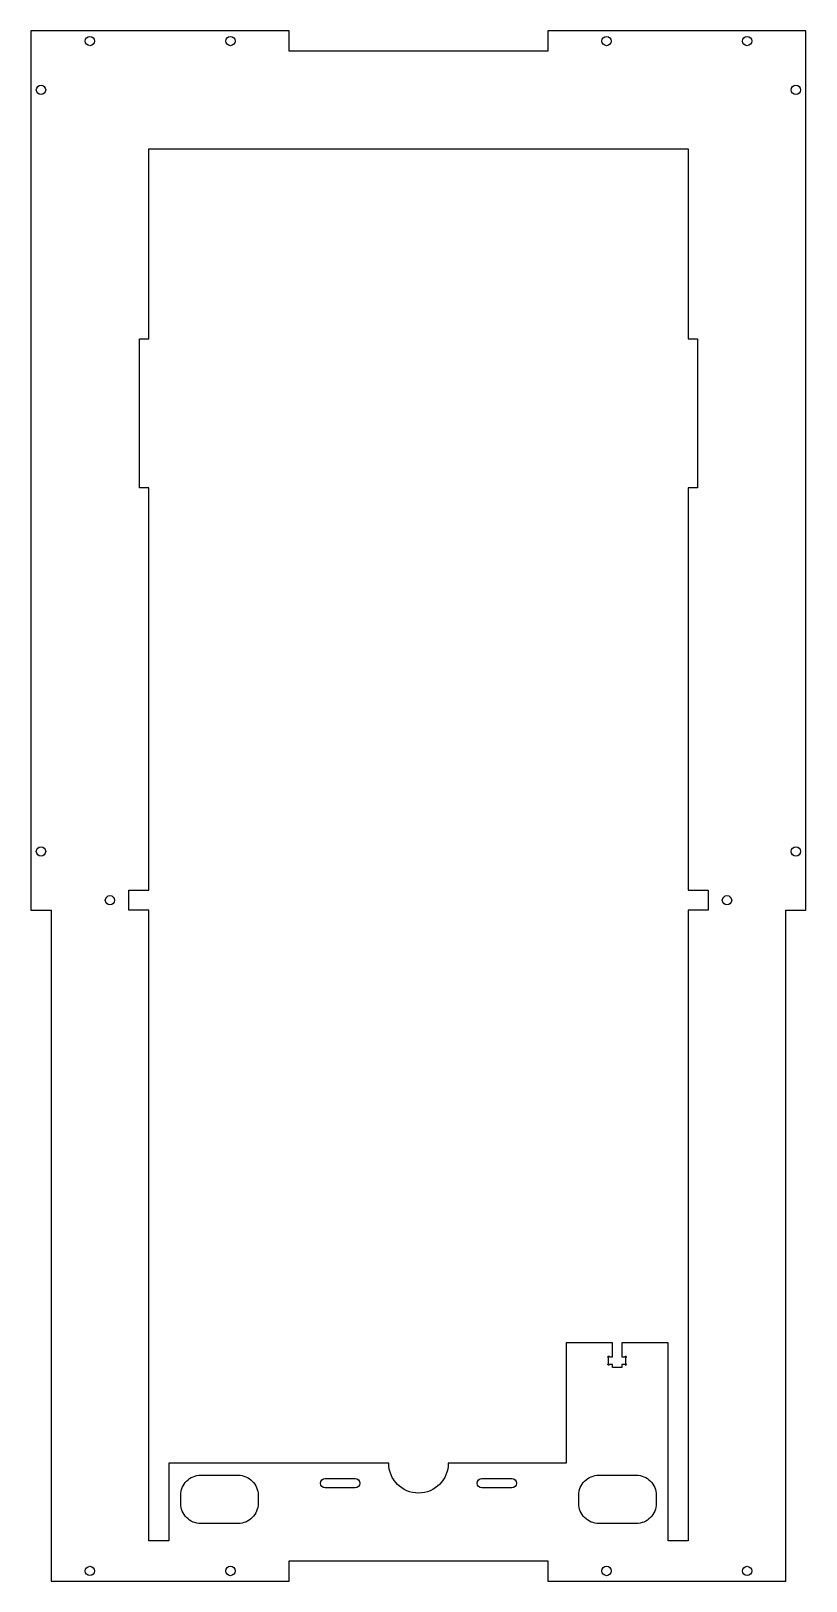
# Model space of a CAD drawing. Header units: millimetres. Extents: x -87 to 173, y -7 to 513.
import ezdxf

# ---------------------------------------------------------------- set-up
doc = ezdxf.new("R2010")
doc.units = ezdxf.units.MM

msp = doc.modelspace()

# ---------------------------------------------------------------- linework, layer by layer
msp.add_lwpolyline([(-79.95, 218.28), (-79.95, -6.72), (0, -6.72), (0, 0), (86.67, 0), (86.67, -6.72), (166.61, -6.72), (166.61, 218.28), (173.33, 218.28), (173.33, 513.28), (86.67, 513.28), (86.67, 506.56), (0, 506.56), (0, 513.28), (-86.67, 513.28), (-86.67, 218.28)], close=True)
for points in [[(108.4, 68.44), (108.4, 73.22), (92.83, 73.22), (92.83, 32.78), (53.33, 32.78, -1), (33.33, 32.78), (-40.45, 32.78), (-40.45, 6.72), (-47.17, 6.72), (-47.17, 218.28), (-53.89, 218.28), (-53.89, 225), (-47.17, 225), (-47.17, 360), (-50.32, 360), (-50.32, 410), (-47.17, 410), (-47.17, 473.78), (133.83, 473.78), (133.83, 410), (136.98, 410), (136.98, 360), (133.83, 360), (133.83, 225), (140.55, 225), (140.55, 218.28), (133.83, 218.28), (133.83, 6.72), (127.11, 6.72), (127.11, 73.22), (111.55, 73.22), (111.55, 68.44), (112.57, 68.44, -2.414214), (112.82, 68.19), (112.82, 66.19, -2.414214), (112.57, 65.94), (111.55, 65.94), (111.55, 64.94), (108.4, 64.94), (108.4, 65.94), (107.37, 65.94, -2.414214), (107.12, 66.19), (107.12, 68.19, -2.414214), (107.37, 68.44)], [(-10.45, 22.06), (-10.45, 19.28, -0.414214), (-17.17, 12.56), (-29.73, 12.56, -0.414214), (-36.45, 19.28), (-36.45, 22.06, -0.414214), (-29.73, 28.78), (-17.17, 28.78, -0.414214)], [(22.05, 27.64, -1), (22.05, 24.49), (12.05, 24.49, -1), (12.05, 27.64)], [(64.61, 24.49, -1), (64.61, 27.64), (74.61, 27.64, -1), (74.61, 24.49)], [(97.11, 19.28), (97.11, 22.06, -0.414214), (103.83, 28.78), (116.39, 28.78, -0.414214), (123.11, 22.06), (123.11, 19.28, -0.414214), (116.39, 12.56), (103.83, 12.56, -0.414214)]]:
    msp.add_lwpolyline(points, format="xyb", close=True)
for centre, radius in [((-66.92, 509.92), 1.57), ((-19.75, 509.92), 1.57), ((106.42, 509.92), 1.57), ((153.58, 509.92), 1.57), ((-83.31, 493.53), 1.57), ((169.97, 493.53), 1.57), ((-83.31, 238.03), 1.57), ((169.97, 238.03), 1.57), ((-60.17, 221.64), 1.57), ((146.83, 221.64), 1.57), ((-66.92, -3.36), 1.57), ((-19.75, -3.36), 1.58), ((106.42, -3.36), 1.58), ((153.58, -3.36), 1.57)]:
    msp.add_circle(centre, radius)

doc.saveas('drawing.dxf')
